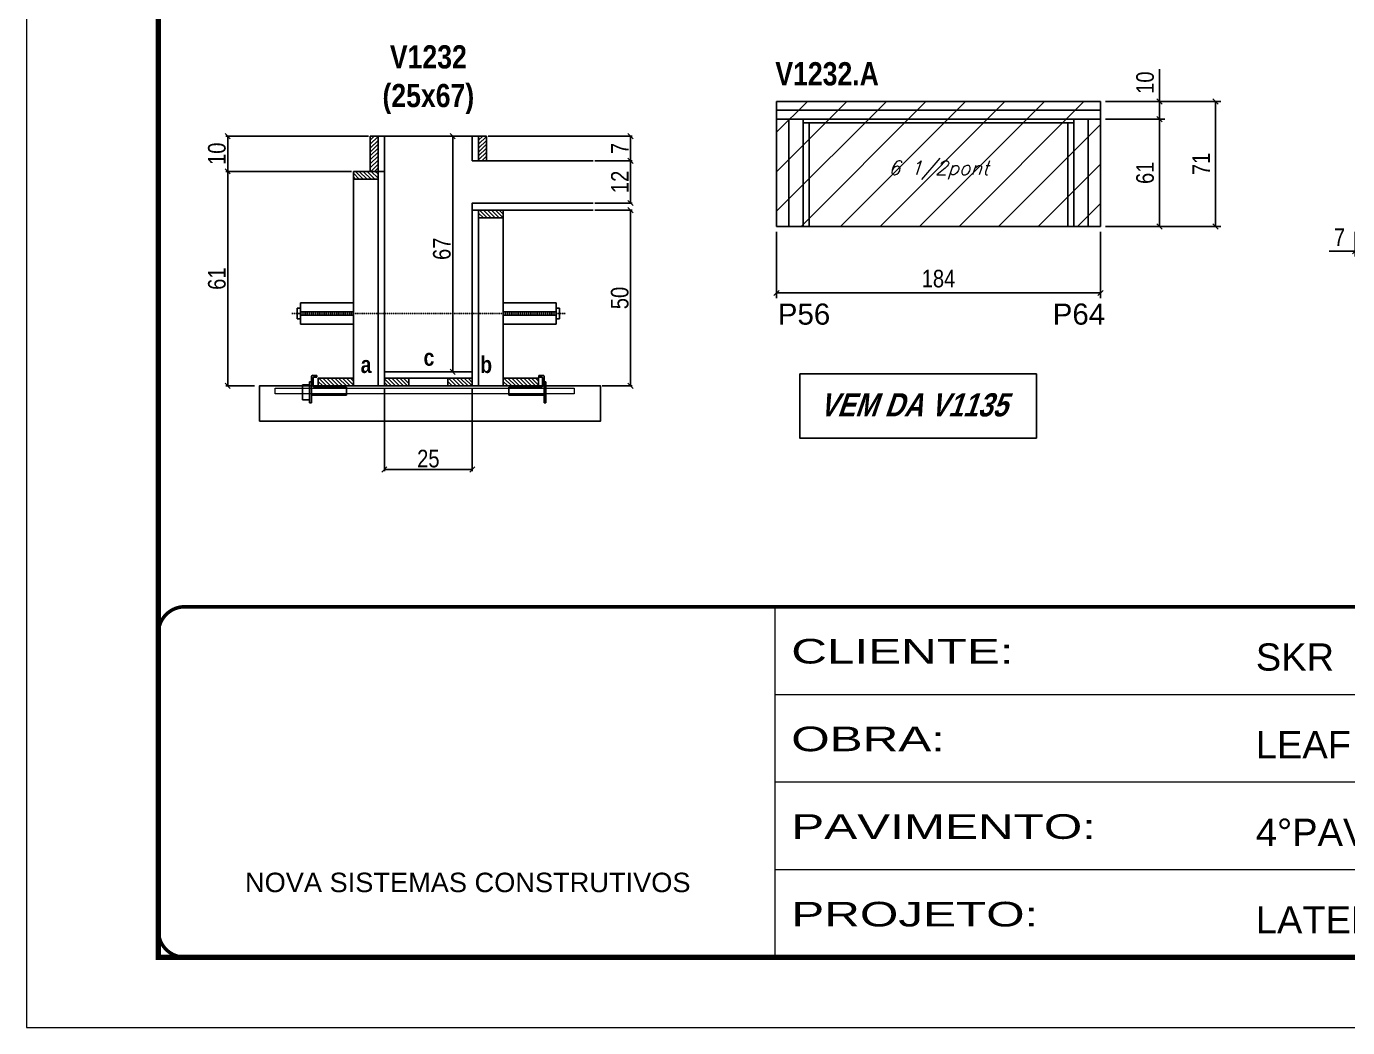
# Model space of a CAD drawing. Extents: x 3309 to 9563, y -2522 to 14608.
# Drawn here: x 3309 to 4060, y 6666 to 7236 of the extents above; entities that cross this region are included whole.
import ezdxf

# ---------------------------------------------------------------- set-up
doc = ezdxf.new("R2010")
doc.units = 0
for name, pattern in [('CONTINUO', [0]), ('DASHED', [0.75, 0.5, -0.25]), ('HIDDEN', [0.375, 0.25, -0.125])]:
    doc.linetypes.add(name, pattern=pattern)
for name, color, linetype in [('5', 5, 'Continuous'), ('barrote', 251, 'Continuous'), ('COTA', 241, 'Continuous'), ('detalhes', 4, 'Continuous'), ('NOMENCLATURA', 7, 'Continuous'), ('Painéis', 200, 'Continuous'), ('presilha', 1, 'Continuous'), ('SARR_2.2x10', 60, 'Continuous'), ('SARR_2.2x7', 40, 'Continuous'), ('SARR_3.5x7', 81, 'Continuous'), ('TENSOR', 3, 'Continuous'), ('texto', 7, 'Continuous')]:
    doc.layers.add(name, color=color, linetype=linetype)
for name, color, linetype, lineweight in [('CONCRETO', 251, 'Continuous', 25), ('Folhas', 255, 'Continuous', 9), ('Hachura', 251, 'Continuous', 9), ('SARRAFO DE PRESSAO', 251, 'DASHED', 9), ('SCO-___-LAJ', 2, 'Continuous', 0)]:
    doc.layers.add(name, color=color, linetype=linetype, lineweight=lineweight)
doc.styles.add('ARIAL', font='arial.ttf')
doc.styles.add('COTA TECNICA', font='techl___.ttf', dxfattribs={"height": 10})
doc.styles.add('COTA TECNICA 2X', font='techl___.ttf', dxfattribs={"height": 10})
doc.styles.add('Romans', font='romans.shx')
doc.styles.get("Standard").update_dxf_attribs({"font": 'arial.ttf'})
doc.styles.add('TECNICA', font='techb___.ttf', dxfattribs={"height": 10})
doc.styles.add('Tecnologia', font='')
doc.styles.get('Tecnologia').set_extended_font_data('Forgotten Futurist')
doc.dimstyles.new('PAINEL', dxfattribs={"dimtxt": 10, "dimasz": 3, "dimexe": 3, "dimexo": 3, "dimgap": 3, "dimtad": 1, "dimdec": 1, "dimzin": 12, "dimdsep": 46, "dimtxsty": 'COTA TECNICA', "dimblk1": 'OBLIQUE', "dimblk2": 'OBLIQUE', "dimsah": 1, "dimcen": 0.9, "dimclrd": 4, "dimclre": 4, "dimclrt": 240, "dimadec": 1, "dimazin": 3, "dimtfac": 1, "dimtdec": 1, "dimtmove": 0, "dimatfit": 3, "dimfxl": 1, "dimtolj": 1, "dimtzin": 12, "dimarcsym": 0})
doc.dimstyles.new('SECAO', dxfattribs={"dimscale": 0.333333, "dimtxt": 5, "dimasz": 9, "dimexe": 3, "dimexo": 3, "dimgap": 3, "dimtad": 1, "dimdec": 1, "dimlfac": 0.5, "dimzin": 12, "dimdsep": 46, "dimtxsty": 'COTA TECNICA 2X', "dimblk1": 'OBLIQUE', "dimblk2": 'OBLIQUE', "dimsah": 1, "dimcen": 0.9, "dimclrd": 4, "dimclre": 4, "dimclrt": 240, "dimadec": 1, "dimazin": 3, "dimtfac": 1, "dimtdec": 1, "dimtmove": 0, "dimatfit": 3, "dimfxl": 1, "dimtolj": 1, "dimtzin": 12, "dimarcsym": 0})

# ---------------------------------------------------------------- blocks, each defined once
blk = doc.blocks.new('9999999999')
at = {"color": 30, "linetype": 'CONTINUO'}
for p, q in [((98564.56, 34230.21), (98564.56, 34429.45)), ((98564.56, 34379.64), (99583.98, 34379.64)), ((98564.56, 34329.83), (99487.98, 34329.83)), ((98564.56, 34280.02), (99487.98, 34280.02))]:
    blk.add_line(p, q, dxfattribs=at)
at = {"color": 30, "linetype": 'CONTINUO', "const_width": 2}
blk.add_lwpolyline([(99583.98, 34230.21), (99583.98, 34414.45, 0.414214), (99568.98, 34429.45), (98228.98, 34429.45, 0.414214), (98213.98, 34414.45), (98213.98, 34245.21, 0.414214), (98228.98, 34230.21), (99583.98, 34230.21)], format="xyb", dxfattribs=at)
at = {"layer": 'Folhas'}
blk.add_lwpolyline([(98138.98, 34190.21), (99623.98, 34190.21), (99623.98, 35240.21), (98138.98, 35240.21)], close=True, dxfattribs=at)
at = {"layer": 'Folhas', "color": 30, "const_width": 3}
blk.add_lwpolyline([(98213.98, 34230.21), (99583.98, 34230.21), (99583.98, 35200.21), (98213.98, 35200.21)], close=True, dxfattribs=at)
at = {"color": 7, "linetype": 'Continuous', "ltscale": 5, "style": 'ARIAL'}
for s, height, p in [('SKR', 15.483, (98837.68, 34393.13)), ('LEAF LOEFGREN', 15.4829, (98837.68, 34343.32)), ('4°PAVIMENTO', 15.4829, (98837.68, 34293.51)), ('NOVA SISTEMAS CONSTRUTIVOS', 11.0592, (98263.19, 34267.21)), ('LATERAIS DE VIGAS', 15.4829, (98837.68, 34243.7))]:
    blk.add_text(s, height=height, dxfattribs=at).set_placement(p)
at = {"layer": 'Folhas', "color": 7, "style": 'Tecnologia', "width": 1.5}
for s, p in [('CLIENTE:', (98573.65, 34397.17)), ('OBRA:', (98573.65, 34347.31)), ('PAVIMENTO:', (98573.65, 34297.5)), ('PROJETO:', (98573.65, 34247.69))]:
    blk.add_text(s, height=14, dxfattribs=at).set_placement(p)
blk = doc.blocks.new('PRESILHA METÁLICA 1')
at = {"layer": 'presilha'}
for p, q in [((0, 13), (6, 13)), ((0, 13), (0, 0)), ((6, 15.5), (7.5, 15.5)), ((6, -2.5), (6, 15.5)), ((6, 13), (6, 0)), ((7.5, 10.6), (7.5, 19.9)), ((7.5, 15.5), (7.5, -2.5)), ((12, 21), (8.6, 21)), ((9, 11.6), (9, 18.9)), ((12, 19.5), (9.6, 19.5)), ((12, 21), (12, 19.5)), ((6, 0), (0, 0)), ((37.5, 4.1), (7.5, 4.1)), ((37.5, 11), (9.6, 11)), ((37.5, 11), (37.5, 4.1)), ((7.5, -2.5), (6, -2.5))]:
    blk.add_line(p, q, dxfattribs=at)
for centre, radius, start, end in [((8.6, 19.9), 1.14, 90, 180), ((9.6, 18.9), 0.57, 90, 180), ((9.6, 11.6), 0.57, 180, 270)]:
    blk.add_arc(centre, radius, start, end, dxfattribs=at)
blk = doc.blocks.new('PRESILHA METÁLICA 2')
at = {"layer": 'presilha'}
for p, q in [((-5.2, 23.5), (-5.2, 22)), ((-5.2, 23.5), (-1.9, 23.5)), ((-30.8, 13.5), (-30.8, 6.6)), ((-30.8, 13.5), (-2.8, 13.5)), ((-5.2, 22), (-2.8, 22)), ((-2.2, 14.1), (-2.2, 21.4)), ((0.8, 18), (-0.8, 18)), ((-0.8, 18), (-0.8, 0)), ((-0.8, 14.6), (-0.8, 22.4)), ((0.8, 0), (0.8, 18)), ((-30.8, 6.6), (-0.8, 6.6)), ((-0.8, 0), (0.8, 0))]:
    blk.add_line(p, q, dxfattribs=at)
for centre, radius, start, end in [((-1.9, 22.4), 1.14, 0, 90), ((-2.8, 21.4), 0.57, 0, 90), ((-2.8, 14.1), 0.57, 270, 0)]:
    blk.add_arc(centre, radius, start, end, dxfattribs=at)
blk = doc.blocks.new('_Oblique')
at = {"color": 0, "linetype": 'ByBlock', "lineweight": -2}
blk.add_line((-0.5, -0.5), (0.5, 0.5), dxfattribs=at)
blk = doc.blocks.new('*D575')
at = {"layer": 'COTA', "color": 4, "lineweight": -2, "transparency": 16777216}
for p, q in [((3494.19, 7153.16), (3422.75, 7153.16)), ((3423.75, 7153.16), (3423.75, 7031.16)), ((3438.98, 7031.16), (3422.75, 7031.16))]:
    blk.add_line(p, q, dxfattribs=at)
at = {"layer": 'Defpoints', "color": 0, "transparency": 16777216}
for p in [(3495.19, 7153.16), (3423.75, 7031.16), (3439.98, 7031.16)]:
    blk.add_point(p, dxfattribs=at)
at = {"layer": 'COTA', "color": 4, "lineweight": -2, "transparency": 16777216, "xscale": 3, "yscale": 3, "zscale": 3}
for p, rotation in [((3423.75, 7153.16), 90), ((3423.75, 7031.16), 270)]:
    blk.add_blockref('_Oblique', p, dxfattribs=dict(at, rotation=rotation))
at = {"layer": 'COTA', "color": 240, "transparency": 16777216, "insert": (3417.65, 7092.16), "char_height": 10, "attachment_point": 5, "rotation": 90, "style": 'COTA TECNICA 2X'}
blk.add_mtext('\\A1;61', dxfattribs=at)
blk = doc.blocks.new('*D570')
at = {"layer": 'COTA', "color": 4, "lineweight": -2, "transparency": 16777216}
for p, q in [((3632.49, 7131.16), (3653.71, 7131.16)), ((3652.71, 7131.16), (3652.71, 7031.16)), ((3636.61, 7031.16), (3653.71, 7031.16))]:
    blk.add_line(p, q, dxfattribs=at)
at = {"layer": 'Defpoints', "color": 0, "transparency": 16777216}
for p in [(3631.49, 7131.16), (3635.61, 7031.16), (3652.71, 7031.16)]:
    blk.add_point(p, dxfattribs=at)
at = {"layer": 'COTA', "color": 4, "lineweight": -2, "transparency": 16777216, "xscale": 3, "yscale": 3, "zscale": 3}
for p, rotation in [((3652.71, 7131.16), 90), ((3652.71, 7031.16), 270)]:
    blk.add_blockref('_Oblique', p, dxfattribs=dict(at, rotation=rotation))
at = {"layer": 'COTA', "color": 240, "transparency": 16777216, "insert": (3646.6, 7081.16), "char_height": 10, "attachment_point": 5, "rotation": 90, "style": 'COTA TECNICA 2X'}
blk.add_mtext('\\A1;50', dxfattribs=at)
blk = doc.blocks.new('*D571')
at = {"layer": 'COTA', "color": 4, "lineweight": -2, "transparency": 16777216}
for p, q in [((3561.79, 7173.16), (3550.62, 7173.16)), ((3551.62, 7039.16), (3551.62, 7173.16)), ((3561.79, 7039.16), (3550.62, 7039.16))]:
    blk.add_line(p, q, dxfattribs=at)
at = {"layer": 'Defpoints', "color": 0, "transparency": 16777216}
for p in [(3551.62, 7173.16), (3562.79, 7173.16), (3562.79, 7039.16)]:
    blk.add_point(p, dxfattribs=at)
at = {"layer": 'COTA', "color": 4, "lineweight": -2, "transparency": 16777216, "xscale": 3, "yscale": 3, "zscale": 3}
for p, rotation in [((3551.62, 7173.16), 90), ((3551.62, 7039.16), 270)]:
    blk.add_blockref('_Oblique', p, dxfattribs=dict(at, rotation=rotation))
at = {"layer": 'COTA', "color": 240, "transparency": 16777216, "insert": (3545.52, 7109.16), "char_height": 10, "attachment_point": 5, "rotation": 90, "style": 'COTA TECNICA 2X'}
blk.add_mtext('\\A1;67', dxfattribs=at)
blk = doc.blocks.new('*D572')
at = {"layer": 'COTA', "color": 4, "lineweight": -2, "transparency": 16777216}
for p, q in [((3632.49, 7159.16), (3653.71, 7159.16)), ((3652.71, 7135.16), (3652.71, 7159.16)), ((3632.49, 7135.16), (3653.71, 7135.16))]:
    blk.add_line(p, q, dxfattribs=at)
at = {"layer": 'Defpoints', "color": 0, "transparency": 16777216}
for p in [(3631.49, 7159.16), (3652.71, 7159.16), (3631.49, 7135.16)]:
    blk.add_point(p, dxfattribs=at)
at = {"layer": 'COTA', "color": 4, "lineweight": -2, "transparency": 16777216, "xscale": 3, "yscale": 3, "zscale": 3}
for p, rotation in [((3652.71, 7159.16), 90), ((3652.71, 7135.16), 270)]:
    blk.add_blockref('_Oblique', p, dxfattribs=dict(at, rotation=rotation))
at = {"layer": 'COTA', "color": 240, "transparency": 16777216, "insert": (3646.65, 7147.16), "char_height": 10, "attachment_point": 5, "rotation": 90, "style": 'COTA TECNICA 2X'}
blk.add_mtext('\\A1;12', dxfattribs=at)
blk = doc.blocks.new('*D573')
at = {"layer": 'COTA', "color": 4, "lineweight": -2, "transparency": 16777216}
for p, q in [((3503.79, 7173.16), (3422.75, 7173.16)), ((3423.75, 7153.16), (3423.75, 7173.16)), ((3494.19, 7153.16), (3422.75, 7153.16))]:
    blk.add_line(p, q, dxfattribs=at)
at = {"layer": 'Defpoints', "color": 0, "transparency": 16777216}
for p in [(3423.75, 7173.16), (3504.79, 7173.16), (3495.19, 7153.16)]:
    blk.add_point(p, dxfattribs=at)
at = {"layer": 'COTA', "color": 4, "lineweight": -2, "transparency": 16777216, "xscale": 3, "yscale": 3, "zscale": 3}
for p, rotation in [((3423.75, 7173.16), 90), ((3423.75, 7153.16), 270)]:
    blk.add_blockref('_Oblique', p, dxfattribs=dict(at, rotation=rotation))
at = {"layer": 'COTA', "color": 240, "transparency": 16777216, "insert": (3417.65, 7163.16), "char_height": 10, "attachment_point": 5, "rotation": 90, "style": 'COTA TECNICA 2X'}
blk.add_mtext('\\A1;10', dxfattribs=at)
blk = doc.blocks.new('*D576')
at = {"layer": 'COTA', "color": 4, "lineweight": -2, "transparency": 16777216}
for p, q in [((3512.79, 7030.16), (3512.79, 6982.69)), ((3562.79, 7030.16), (3562.79, 6982.69)), ((3512.79, 6983.69), (3562.79, 6983.69))]:
    blk.add_line(p, q, dxfattribs=at)
at = {"layer": 'Defpoints', "color": 0, "transparency": 16777216}
for p in [(3512.79, 7031.16), (3562.79, 7031.16), (3562.79, 6983.69)]:
    blk.add_point(p, dxfattribs=at)
at = {"layer": 'COTA', "color": 4, "lineweight": -2, "transparency": 16777216, "xscale": 3, "yscale": 3, "zscale": 3, "rotation": 180}
blk.add_blockref('_Oblique', (3512.79, 6983.69), dxfattribs=at)
at = {"layer": 'COTA', "color": 4, "lineweight": -2, "transparency": 16777216, "xscale": 3, "yscale": 3, "zscale": 3}
blk.add_blockref('_Oblique', (3562.79, 6983.69), dxfattribs=at)
at = {"layer": 'COTA', "color": 240, "transparency": 16777216, "insert": (3537.79, 6989.8), "char_height": 10, "attachment_point": 5, "style": 'COTA TECNICA 2X'}
blk.add_mtext('\\A1;25', dxfattribs=at)
blk = doc.blocks.new('*D577')
at = {"layer": 'COTA', "color": 4, "lineweight": -2, "transparency": 16777216}
for p, q in [((3571.79, 7173.16), (3653.71, 7173.16)), ((3652.71, 7159.16), (3652.71, 7173.16)), ((3632.49, 7159.16), (3653.71, 7159.16))]:
    blk.add_line(p, q, dxfattribs=at)
at = {"layer": 'Defpoints', "color": 0, "transparency": 16777216}
for p in [(3570.79, 7173.16), (3652.71, 7173.16), (3631.49, 7159.16)]:
    blk.add_point(p, dxfattribs=at)
at = {"layer": 'COTA', "color": 4, "lineweight": -2, "transparency": 16777216, "xscale": 3, "yscale": 3, "zscale": 3}
for p, rotation in [((3652.71, 7173.16), 90), ((3652.71, 7159.16), 270)]:
    blk.add_blockref('_Oblique', p, dxfattribs=dict(at, rotation=rotation))
at = {"layer": 'COTA', "color": 240, "transparency": 16777216, "insert": (3646.64, 7166.16), "char_height": 10, "attachment_point": 5, "rotation": 90, "style": 'COTA TECNICA 2X'}
blk.add_mtext('\\A1;7', dxfattribs=at)
blk = doc.blocks.new('*D578')
at = {"layer": 'COTA', "color": 4, "lineweight": -2, "transparency": 16777216}
for p, q in [((3735.72, 7118.86), (3735.72, 7081.02)), ((3919.72, 7118.86), (3919.72, 7081.02)), ((3919.72, 7084.02), (3735.72, 7084.02))]:
    blk.add_line(p, q, dxfattribs=at)
at = {"layer": 'Defpoints', "color": 0, "transparency": 16777216}
for p in [(3735.72, 7121.86), (3919.72, 7121.86), (3735.72, 7084.02)]:
    blk.add_point(p, dxfattribs=at)
at = {"layer": 'COTA', "color": 4, "lineweight": -2, "transparency": 16777216, "xscale": 3, "yscale": 3, "zscale": 3, "rotation": 180}
blk.add_blockref('_Oblique', (3735.72, 7084.02), dxfattribs=at)
at = {"layer": 'COTA', "color": 4, "lineweight": -2, "transparency": 16777216, "xscale": 3, "yscale": 3, "zscale": 3}
blk.add_blockref('_Oblique', (3919.72, 7084.02), dxfattribs=at)
at = {"layer": 'COTA', "color": 240, "transparency": 16777216, "insert": (3827.72, 7092.12), "char_height": 10, "attachment_point": 5, "style": 'COTA TECNICA'}
blk.add_mtext('\\A1;184', dxfattribs=at)
blk = doc.blocks.new('*D579')
at = {"layer": 'COTA', "color": 4, "lineweight": -2, "transparency": 16777216}
for p, q in [((3922.72, 7182.86), (3956.28, 7182.86)), ((3953.28, 7182.86), (3953.28, 7121.86)), ((3922.72, 7121.86), (3956.28, 7121.86))]:
    blk.add_line(p, q, dxfattribs=at)
at = {"layer": 'Defpoints', "color": 0, "transparency": 16777216}
for p in [(3919.72, 7182.86), (3919.72, 7121.86), (3953.28, 7121.86)]:
    blk.add_point(p, dxfattribs=at)
at = {"layer": 'COTA', "color": 4, "lineweight": -2, "transparency": 16777216, "xscale": 3, "yscale": 3, "zscale": 3}
for p, rotation in [((3953.28, 7182.86), 90), ((3953.28, 7121.86), 270)]:
    blk.add_blockref('_Oblique', p, dxfattribs=dict(at, rotation=rotation))
at = {"layer": 'COTA', "color": 240, "transparency": 16777216, "insert": (3945.17, 7152.36), "char_height": 10, "attachment_point": 5, "rotation": 90, "style": 'COTA TECNICA'}
blk.add_mtext('\\A1;61', dxfattribs=at)
blk = doc.blocks.new('*D580')
at = {"layer": 'COTA', "color": 4, "lineweight": -2, "transparency": 16777216}
for p, q in [((3953.28, 7192.86), (3953.28, 7211.29)), ((3922.72, 7192.86), (3956.28, 7192.86)), ((3953.28, 7182.86), (3953.28, 7192.86)), ((3922.72, 7182.86), (3956.28, 7182.86))]:
    blk.add_line(p, q, dxfattribs=at)
at = {"layer": 'Defpoints', "color": 0, "transparency": 16777216}
for p in [(3919.72, 7192.86), (3953.28, 7192.86), (3919.72, 7182.86)]:
    blk.add_point(p, dxfattribs=at)
at = {"layer": 'COTA', "color": 4, "lineweight": -2, "transparency": 16777216, "xscale": 3, "yscale": 3, "zscale": 3}
for p, rotation in [((3953.28, 7192.86), 90), ((3953.28, 7182.86), 270)]:
    blk.add_blockref('_Oblique', p, dxfattribs=dict(at, rotation=rotation))
at = {"layer": 'COTA', "color": 240, "transparency": 16777216, "insert": (3945.17, 7203.58), "char_height": 10, "attachment_point": 5, "rotation": 90, "style": 'COTA TECNICA'}
blk.add_mtext('\\A1;10', dxfattribs=at)
blk = doc.blocks.new('*D581')
at = {"layer": 'COTA', "color": 4, "lineweight": -2, "transparency": 16777216}
for p, q in [((3922.72, 7192.86), (3988.11, 7192.86)), ((3985.11, 7121.86), (3985.11, 7192.86)), ((3922.72, 7121.86), (3988.11, 7121.86))]:
    blk.add_line(p, q, dxfattribs=at)
at = {"layer": 'Defpoints', "color": 0, "transparency": 16777216}
for p in [(3919.72, 7192.86), (3985.11, 7192.86), (3919.72, 7121.86)]:
    blk.add_point(p, dxfattribs=at)
at = {"layer": 'COTA', "color": 4, "lineweight": -2, "transparency": 16777216, "xscale": 3, "yscale": 3, "zscale": 3}
for p, rotation in [((3985.11, 7192.86), 90), ((3985.11, 7121.86), 270)]:
    blk.add_blockref('_Oblique', p, dxfattribs=dict(at, rotation=rotation))
at = {"layer": 'COTA', "color": 240, "transparency": 16777216, "insert": (3977.04, 7157.36), "char_height": 10, "attachment_point": 5, "rotation": 90, "style": 'COTA TECNICA'}
blk.add_mtext('\\A1;71', dxfattribs=at)
blk = doc.blocks.new('*D585')
at = {"layer": 'COTA', "color": 4, "lineweight": -2, "transparency": 16777216}
for p, q in [((4064.46, 7118.86), (4064.46, 7104.71)), ((4071.46, 7118.86), (4071.46, 7104.71)), ((4064.46, 7107.71), (4049.73, 7107.71)), ((4071.46, 7107.71), (4064.46, 7107.71))]:
    blk.add_line(p, q, dxfattribs=at)
at = {"layer": 'Defpoints', "color": 0, "transparency": 16777216}
for p in [(4064.46, 7121.86), (4071.46, 7121.86), (4064.46, 7107.71)]:
    blk.add_point(p, dxfattribs=at)
at = {"layer": 'COTA', "color": 4, "lineweight": -2, "transparency": 16777216, "xscale": 3, "yscale": 3, "zscale": 3, "rotation": 180}
blk.add_blockref('_Oblique', (4064.46, 7107.71), dxfattribs=at)
at = {"layer": 'COTA', "color": 4, "lineweight": -2, "transparency": 16777216, "xscale": 3, "yscale": 3, "zscale": 3}
blk.add_blockref('_Oblique', (4071.46, 7107.71), dxfattribs=at)
at = {"layer": 'COTA', "color": 240, "transparency": 16777216, "insert": (4055.6, 7115.79), "char_height": 10, "attachment_point": 5, "style": 'COTA TECNICA'}
blk.add_mtext('\\A1;7', dxfattribs=at)

msp = doc.modelspace()

# ---------------------------------------------------------------- hatches: boundary and pattern name
at = {"layer": 'Hachura', "linetype": 'ByBlock'}
h = msp.add_hatch(dxfattribs=at)
h.set_pattern_fill('ANSI31', color=256, scale=5)
h.set_pattern_definition([(45, (-111.847, -443.93), (-11.22532, 11.22532), [])])
h.paths.add_polyline_path([(3919.72, 7121.86), (3919.72, 7182.86), (3735.72, 7182.86), (3735.72, 7121.86)])
h.paths.add_polyline_path([(3735.72, 7192.86), (3735.72, 7182.86), (3919.72, 7182.86), (3919.72, 7192.86)])
at = {"layer": 'SARR_2.2x10'}
h = msp.add_hatch(dxfattribs=at)
h.set_pattern_fill('ANSI31', color=256, scale=0.5, angle=90)
h.set_pattern_definition([(135, (36668.7333, -116481.0075), (-1.122532015, -1.122532015), [])])
h.paths.add_polyline_path([(3475.19, 7035.56), (3475.19, 7031.16), (3495.19, 7031.16), (3495.19, 7035.56)])
h = msp.add_hatch(dxfattribs=at)
h.set_pattern_fill('ANSI31', color=256, scale=0.5, angle=90)
h.set_pattern_definition([(135, (36773.9333, -116481.0075), (-1.122532015, -1.122532015), [])])
h.paths.add_polyline_path([(3580.39, 7035.56), (3580.39, 7031.16), (3600.39, 7031.16), (3600.39, 7035.56)])
at = {"layer": 'SARR_2.2x7'}
h = msp.add_hatch(dxfattribs=at)
h.set_pattern_fill('ANSI31', color=256, scale=0.5, angle=180)
h.set_pattern_definition([(225, (127021.3643, 40267.5008), (1.122532015, -1.122532015), [])])
h.paths.add_polyline_path([(3504.79, 7153.16), (3509.19, 7153.16), (3509.19, 7173.16), (3504.79, 7173.16)])
h = msp.add_hatch(dxfattribs=at)
h.set_pattern_fill('ANSI31', color=256, scale=0.5, angle=180)
h.set_pattern_definition([(225, (127082.9643, 40267.5008), (1.122532015, -1.122532015), [])])
h.paths.add_polyline_path([(3566.39, 7159.16), (3570.79, 7159.16), (3570.79, 7173.16), (3566.39, 7173.16)])
h = msp.add_hatch(dxfattribs=at)
h.set_pattern_fill('ANSI31', color=256, scale=0.5, angle=90)
h.set_pattern_definition([(135, (36682.7333, -116363.4075), (-1.122532015, -1.122532015), [])])
h.paths.add_polyline_path([(3509.19, 7153.16), (3509.19, 7148.76), (3495.19, 7148.76), (3495.19, 7153.16)])
h = msp.add_hatch(dxfattribs=at)
h.set_pattern_fill('ANSI31', color=256, scale=0.5, angle=90)
h.set_pattern_definition([(135, (36674.7333, -116385.4075), (-1.122532015, -1.122532015), [])])
h.paths.add_polyline_path([(3566.39, 7131.16), (3566.39, 7126.76), (3580.39, 7126.76), (3580.39, 7131.16)])
h = msp.add_hatch(dxfattribs=at)
h.set_pattern_fill('ANSI31', color=256, scale=0.5, angle=90)
h.set_pattern_definition([(135, (36748.3333, -116481.0075), (-1.122532015, -1.122532015), [])])
h.paths.add_polyline_path([(3526.79, 7031.16), (3526.79, 7035.56), (3512.79, 7035.56), (3512.79, 7031.16)])
h = msp.add_hatch(dxfattribs=at)
h.set_pattern_fill('ANSI31', color=256, scale=0.5, angle=90)
h.set_pattern_definition([(135, (36760.3333, -116481.0075), (-1.122532015, -1.122532015), [])])
h.paths.add_polyline_path([(3548.79, 7035.56), (3548.79, 7031.16), (3562.79, 7031.16), (3562.79, 7035.56)])

# ---------------------------------------------------------------- linework, layer by layer
at = {"ltscale": 3}
for p, q in [((3463.19, 7075.33), (3463.19, 7069.33)), ((3465.19, 7075.33), (3463.19, 7075.33)), ((3465.19, 7078.33), (3465.19, 7066.33)), ((3465.19, 7078.33), (3495.19, 7078.33)), ((3495.19, 7073.33), (3465.19, 7073.33)), ((3610.39, 7078.33), (3580.39, 7078.33)), ((3580.39, 7073.33), (3610.39, 7073.33)), ((3610.39, 7078.33), (3610.39, 7066.33)), ((3612.39, 7075.33), (3610.39, 7075.33)), ((3612.39, 7075.33), (3612.39, 7069.33)), ((3465.19, 7069.33), (3463.19, 7069.33)), ((3495.19, 7071.33), (3465.19, 7071.33)), ((3465.19, 7066.33), (3495.19, 7066.33)), ((3580.39, 7071.33), (3610.39, 7071.33)), ((3610.39, 7066.33), (3580.39, 7066.33)), ((3610.39, 7069.33), (3612.39, 7069.33))]:
    msp.add_line(p, q, dxfattribs=at)
at = {"layer": 'barrote'}
msp.add_lwpolyline([(3441.74, 7011.16), (3635.66, 7011.16), (3635.66, 7031.16), (3441.74, 7031.16)], close=True, dxfattribs=at)
at = {"layer": 'CONCRETO', "linetype": 'Continuous'}
for p, q in [((3562.79, 7173.16), (3509.19, 7173.16)), ((3631.49, 7159.16), (3562.79, 7159.16))]:
    msp.add_line(p, q, dxfattribs=at)
at = {"layer": 'detalhes', "color": 250}
msp.add_line((3441.74, 7011.16), (3441.74, 7031.16), dxfattribs=at)
at = {"layer": 'NOMENCLATURA'}
msp.add_lwpolyline([(3748.84, 7037.99), (3883.38, 7037.99), (3883.38, 7001.53), (3748.84, 7001.53)], close=True, dxfattribs=at)
at = {"layer": 'Painéis', "linetype": 'ByBlock'}
for p, q in [((3919.72, 7192.86), (3735.72, 7192.86)), ((3735.72, 7192.86), (3735.72, 7182.86)), ((3919.72, 7182.86), (3919.72, 7192.86)), ((3735.72, 7182.86), (3919.72, 7182.86)), ((3735.72, 7121.86), (3735.72, 7182.86)), ((3919.72, 7121.86), (3919.72, 7182.86)), ((3735.72, 7121.86), (3919.72, 7121.86))]:
    msp.add_line(p, q, dxfattribs=at)
at = {"layer": 'Painéis', "linetype": 'Continuous'}
for points in [[(3509.19, 7153.16), (3512.79, 7153.16), (3512.79, 7173.16), (3509.19, 7173.16)], [(3509.19, 7031.16), (3509.19, 7153.16), (3512.79, 7153.16), (3512.79, 7031.16)], [(3566.39, 7031.16), (3566.39, 7131.16), (3562.79, 7131.16), (3562.79, 7031.16)], [(3562.79, 7039.16), (3512.79, 7039.16), (3512.79, 7035.56), (3562.79, 7035.56)]]:
    msp.add_lwpolyline(points, close=True, dxfattribs=at)
at = {"layer": 'Painéis', "linetype": 'Continuous', "elevation": 0}
msp.add_lwpolyline([(3562.79, 7173.16), (3566.39, 7173.16), (3566.39, 7159.16), (3562.79, 7159.16)], close=True, dxfattribs=at)
msp.add_lwpolyline([(3631.49, 7131.16), (3562.79, 7131.16), (3562.79, 7135.16), (3631.49, 7135.16)], dxfattribs=at)
at = {"layer": 'SARR_2.2x10', "linetype": 'ByBlock'}
msp.add_line((3919.72, 7187.86), (3735.72, 7187.86), dxfattribs=at)
at = {"layer": 'SARR_2.2x10'}
for points in [[(3475.19, 7035.56), (3495.19, 7035.56), (3495.19, 7031.16), (3475.19, 7031.16)], [(3580.39, 7035.56), (3600.39, 7035.56), (3600.39, 7031.16), (3580.39, 7031.16)]]:
    msp.add_lwpolyline(points, close=True, dxfattribs=at)
at = {"layer": 'SARR_2.2x7', "linetype": 'Continuous'}
for p, q in [((3742.72, 7121.86), (3742.72, 7182.86)), ((3750.72, 7180.66), (3904.72, 7180.66)), ((3912.72, 7121.86), (3912.72, 7182.86))]:
    msp.add_line(p, q, dxfattribs=at)
at = {"layer": 'SARR_2.2x7'}
for points in [[(3504.79, 7173.16), (3504.79, 7153.16), (3509.19, 7153.16), (3509.19, 7173.16)], [(3512.79, 7035.56), (3526.79, 7035.56), (3526.79, 7031.16), (3512.79, 7031.16)], [(3562.79, 7035.56), (3548.79, 7035.56), (3548.79, 7031.16), (3562.79, 7031.16)]]:
    msp.add_lwpolyline(points, close=True, dxfattribs=at)
at = {"layer": 'SARR_2.2x7', "elevation": 0}
for points in [[(3566.39, 7173.16), (3566.39, 7159.16), (3570.79, 7159.16), (3570.79, 7173.16)], [(3495.19, 7153.16), (3509.19, 7153.16), (3509.19, 7148.76), (3495.19, 7148.76)], [(3580.39, 7131.16), (3566.39, 7131.16), (3566.39, 7126.76), (3580.39, 7126.76)]]:
    msp.add_lwpolyline(points, close=True, dxfattribs=at)
at = {"layer": 'SARR_3.5x7'}
for p, q in [((3750.72, 7182.86), (3750.72, 7121.86)), ((3754.22, 7180.66), (3754.22, 7121.86)), ((3901.22, 7180.66), (3901.22, 7121.86)), ((3904.72, 7182.86), (3904.72, 7121.86))]:
    msp.add_line(p, q, dxfattribs=at)
for points in [[(3509.19, 7148.76), (3495.19, 7148.76), (3495.19, 7031.16), (3509.19, 7031.16)], [(3566.39, 7126.76), (3580.39, 7126.76), (3580.39, 7031.16), (3566.39, 7031.16)]]:
    msp.add_lwpolyline(points, close=True, dxfattribs=at)
at = {"layer": 'SCO-___-LAJ', "color": 1}
msp.add_lwpolyline([(3450.74, 7029.83), (3620.58, 7029.83), (3620.58, 7026.63), (3450.74, 7026.63)], close=True, dxfattribs=at)
at = {"layer": 'TENSOR', "linetype": 'HIDDEN', "ltscale": 0.5}
msp.add_line((3460.19, 7072.33), (3615.7, 7072.33), dxfattribs=at)

# ---------------------------------------------------------------- block references
at = {"layer": 'presilha', "xscale": 0.6666666666666666, "yscale": 0.6666666666666666, "zscale": 0.6666666666666666}
for name, p in [('PRESILHA METÁLICA 1', (3466.33, 7023.2)), ('PRESILHA METÁLICA 2', (3604.07, 7021.53))]:
    msp.add_blockref(name, p, dxfattribs=at)
at = {"layer": 'SARRAFO DE PRESSAO', "color": 6, "linetype": 'ByBlock'}
msp.add_blockref('9999999999', (-94829.61, -27523.8), dxfattribs=at)

# ---------------------------------------------------------------- texts
at = {"layer": '5', "linetype": 'Continuous'}
for s, p in [('P56', (3736.38, 7066.01)), ('P64', (3892.64, 7066.01))]:
    msp.add_text(s, height=12, rotation=0.00004, dxfattribs=at).set_placement(p)
at = {"layer": 'detalhes', "style": 'TECNICA'}
for s, p in [('a', (3499.32, 7038.52)), ('c', (3535.08, 7042.63)), ('b', (3567.29, 7038.51))]:
    msp.add_text(s, height=9.6, dxfattribs=at).set_placement(p)
at = {"layer": 'NOMENCLATURA', "style": 'TECNICA'}
msp.add_text('V1232.A', height=13.2, dxfattribs=at).set_placement((3735, 7202.05))
at = {"layer": 'NOMENCLATURA', "insert": (3537.79, 7224.86), "char_height": 13.2, "attachment_point": 2, "style": 'TECNICA'}
msp.add_mtext_dynamic_manual_height_columns('V1232\\P(25x67)', width=300.2766, gutter_width=1, heights=[0], dxfattribs=at)
at = {"layer": 'NOMENCLATURA', "insert": (3813.28, 7027.03, 0), "char_height": 13.2, "width": 300.2766, "attachment_point": 2, "style": 'TECNICA'}
msp.add_mtext('{\\Q19;VEM DA V1135}', dxfattribs=at)
at = {"layer": 'texto', "color": 2, "insert": (3827.72, 7153.86), "char_height": 8, "attachment_point": 5, "style": 'Romans'}
msp.add_mtext('{\\Q19;\\C256;6 1/2pont}', dxfattribs=at)

# ---------------------------------------------------------------- dimensions: what is measured, and where the dimension line sits
at = {"layer": 'COTA'}
for base, p1, p2, dimstyle, picture, middle in [((3953.28, 7192.86), (3919.72, 7182.86), (3919.72, 7192.86), 'PAINEL', '*D580', (3945.17, 7203.58)), ((3985.11, 7192.86), (3919.72, 7121.86), (3919.72, 7192.86), 'PAINEL', '*D581', (3977.04, 7157.36)), ((3953.28, 7121.86), (3919.72, 7182.86), (3919.72, 7121.86), 'PAINEL', '*D579', (3945.17, 7152.36)), ((3423.75, 7173.16), (3495.19, 7153.16), (3504.79, 7173.16), 'SECAO', '*D573', (3417.65, 7163.16)), ((3652.71, 7173.16), (3631.49, 7159.16), (3570.79, 7173.16), 'SECAO', '*D577', (3646.64, 7166.16)), ((3652.71, 7159.16), (3631.49, 7135.16), (3631.49, 7159.16), 'SECAO', '*D572', (3646.65, 7147.16)), ((3423.75, 7031.16, 0), (3495.19, 7153.16), (3439.98, 7031.16, 0), 'SECAO', '*D575', (3417.65, 7092.16, 0)), ((3652.71, 7031.16, 0), (3631.49, 7131.16), (3635.61, 7031.16, 0), 'SECAO', '*D570', (3646.6, 7081.16, 0))]:
    dim = msp.add_linear_dim(base=base, p1=p1, p2=p2, angle=90, dimstyle=dimstyle, dxfattribs=at)
    dim.commit()
    dim.dimension.update_dxf_attribs({"geometry": picture, "text_midpoint": middle})
dim = msp.add_linear_dim(base=(3551.62, 7173.16), p1=(3562.79, 7039.16), p2=(3562.79, 7173.16), angle=90, dimstyle='SECAO', dxfattribs=at)
dim.commit()
dim.dimension.update_dxf_attribs({"geometry": '*D571', "text_midpoint": (3551.62, 7109.16), "dimtype": 160})
for base, p1, p2, dimstyle, picture, middle in [((3735.72, 7084.02), (3919.72, 7121.86), (3735.72, 7121.86), 'PAINEL', '*D578', (3827.72, 7092.12)), ((4064.46, 7107.71), (4071.46, 7121.86), (4064.46, 7121.86), 'PAINEL', '*D585', (4055.6, 7115.79)), ((3562.79, 6983.69), (3512.79, 7031.16), (3562.79, 7031.16), 'SECAO', '*D576', (3537.79, 6989.8))]:
    dim = msp.add_linear_dim(base=base, p1=p1, p2=p2, dimstyle=dimstyle, dxfattribs=at)
    dim.commit()
    dim.dimension.update_dxf_attribs({"geometry": picture, "text_midpoint": middle})

doc.saveas('drawing.dxf')
